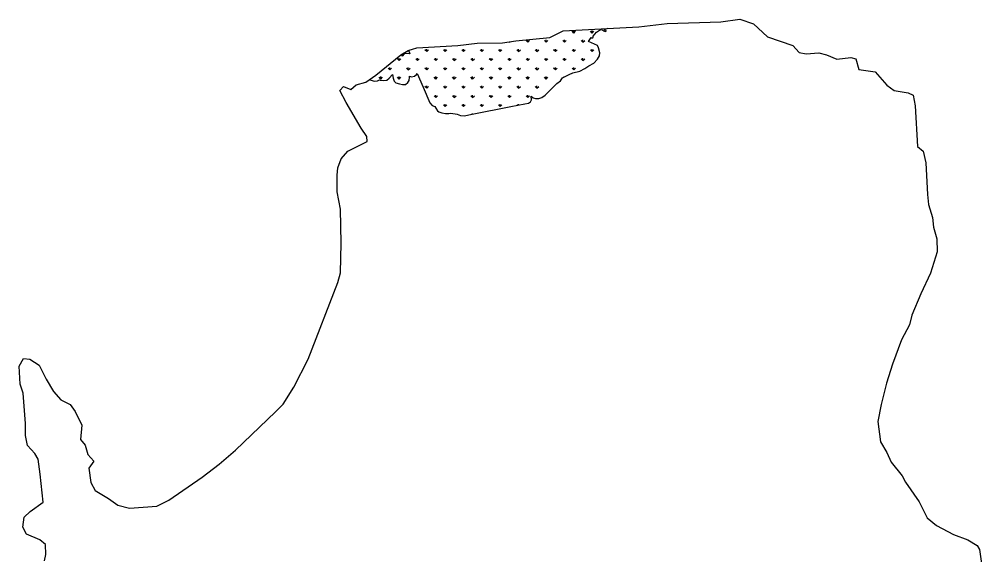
# Model space of a CAD drawing. Header units: metres. Extents: x 266580 to 277461, y 2088854 to 2125416.
# Drawn here: x 269887 to 277425, y 2103836 to 2108025 of the extents above; entities that cross this region are included whole.
import ezdxf

# ---------------------------------------------------------------- set-up
doc = ezdxf.new("R2010")
doc.units = ezdxf.units.M
doc.layers.add('MANGROOVES', color=112, linetype='Continuous')
doc.layers.add('village', color=3, linetype='Continuous')

msp = doc.modelspace()

# ---------------------------------------------------------------- linework, layer by layer
at = {"layer": 'MANGROOVES', "linetype": 'Continuous'}
for p, q in [((274221.1, 2107917.6), (274207.6, 2107931)), ((274221.1, 2107917.6), (274221.1, 2107936.6)), ((274221.1, 2107917.6), (274234.6, 2107931)), ((274364.8, 2107917.6), (274351.3, 2107931)), ((274364.8, 2107917.6), (274364.8, 2107936.6)), ((274364.8, 2107917.6), (274378.3, 2107931)), ((273718.2, 2107845.7), (273714.9, 2107849)), ((273718.2, 2107845.7), (273722.7, 2107850.2)), ((273718.2, 2107845.7), (273718.2, 2107849.5)), ((273861.9, 2107845.7), (273848.4, 2107859.2)), ((273861.9, 2107845.7), (273861.9, 2107864.8)), ((273861.9, 2107845.7), (273875.4, 2107859.2)), ((274005.6, 2107845.7), (273992.1, 2107859.2)), ((274005.6, 2107845.7), (274005.6, 2107864.8)), ((274005.6, 2107845.7), (274019, 2107859.2)), ((274149.3, 2107845.7), (274135.8, 2107859.2)), ((274149.3, 2107845.7), (274149.3, 2107864.8)), ((274149.3, 2107845.7), (274162.7, 2107859.2)), ((274292.9, 2107845.7), (274279.5, 2107859.2)), ((274292.9, 2107845.7), (274292.9, 2107864.8)), ((274292.9, 2107845.7), (274306.4, 2107859.2)), ((272930.6, 2107776.6), (272940.6, 2107786.5)), ((273071.6, 2107773.9), (273058.2, 2107787.3)), ((273071.6, 2107773.9), (273071.6, 2107792.9)), ((273071.6, 2107773.9), (273085.1, 2107787.3)), ((273215.3, 2107773.9), (273201.8, 2107787.3)), ((273215.3, 2107773.9), (273215.3, 2107792.9)), ((273215.3, 2107773.9), (273228.8, 2107787.3)), ((273359, 2107773.9), (273345.5, 2107787.3)), ((273359, 2107773.9), (273359, 2107792.9)), ((273359, 2107773.9), (273372.5, 2107787.3)), ((273502.7, 2107773.9), (273489.2, 2107787.3)), ((273502.7, 2107773.9), (273502.7, 2107792.9)), ((273502.7, 2107773.9), (273516.2, 2107787.3)), ((273646.4, 2107773.9), (273632.9, 2107787.3)), ((273646.4, 2107773.9), (273646.4, 2107792.9)), ((273646.4, 2107773.9), (273659.8, 2107787.3)), ((273790, 2107773.9), (273776.6, 2107787.3)), ((273790, 2107773.9), (273790, 2107792.9)), ((273790, 2107773.9), (273803.5, 2107787.3)), ((273933.7, 2107773.9), (273920.3, 2107787.3)), ((273933.7, 2107773.9), (273933.7, 2107792.9)), ((273933.7, 2107773.9), (273947.2, 2107787.3)), ((274077.4, 2107773.9), (274063.9, 2107787.3)), ((274077.4, 2107773.9), (274077.4, 2107792.9)), ((274077.4, 2107773.9), (274090.9, 2107787.3)), ((274221.1, 2107773.9), (274207.6, 2107787.3)), ((274221.1, 2107773.9), (274221.1, 2107792.9)), ((274221.1, 2107773.9), (274234.6, 2107787.3)), ((274364.8, 2107773.9), (274351.3, 2107787.3)), ((274364.8, 2107773.9), (274364.8, 2107792.9)), ((274364.8, 2107773.9), (274378.3, 2107787.3)), ((272856.1, 2107702), (272842.6, 2107715.5)), ((272856.1, 2107702), (272856.1, 2107721.1)), ((272856.1, 2107702), (272869.6, 2107715.5)), ((272999.8, 2107702), (272986.3, 2107715.5)), ((272999.8, 2107702), (272999.8, 2107721.1)), ((272999.8, 2107702), (273013.3, 2107715.5)), ((273143.5, 2107702), (273130, 2107715.5)), ((273143.5, 2107702), (273143.5, 2107721.1)), ((273143.5, 2107702), (273156.9, 2107715.5)), ((273287.2, 2107702), (273273.7, 2107715.5)), ((273287.2, 2107702), (273287.2, 2107721.1)), ((273287.2, 2107702), (273300.6, 2107715.5)), ((273430.8, 2107702), (273417.4, 2107715.5)), ((273430.8, 2107702), (273430.8, 2107721.1)), ((273430.8, 2107702), (273444.3, 2107715.5)), ((273574.5, 2107702), (273561.1, 2107715.5)), ((273574.5, 2107702), (273574.5, 2107721.1)), ((273574.5, 2107702), (273588, 2107715.5)), ((273718.2, 2107702), (273704.7, 2107715.5)), ((273718.2, 2107702), (273718.2, 2107721.1)), ((273718.2, 2107702), (273731.7, 2107715.5)), ((273861.9, 2107702), (273848.4, 2107715.5)), ((273861.9, 2107702), (273861.9, 2107721.1)), ((273861.9, 2107702), (273875.4, 2107715.5)), ((274005.6, 2107702), (273992.1, 2107715.5)), ((274005.6, 2107702), (274005.6, 2107721.1)), ((274005.6, 2107702), (274019, 2107715.5)), ((274149.3, 2107702), (274135.8, 2107715.5)), ((274149.3, 2107702), (274149.3, 2107721.1)), ((274149.3, 2107702), (274162.7, 2107715.5)), ((274292.9, 2107702), (274279.5, 2107715.5)), ((274292.9, 2107702), (274292.9, 2107721.1)), ((274292.9, 2107702), (274306.4, 2107715.5)), ((272784.3, 2107630.2), (272770.8, 2107643.7)), ((272784.3, 2107630.2), (272784.3, 2107649.2)), ((272784.3, 2107630.2), (272797.7, 2107643.7)), ((272927.9, 2107630.2), (272914.5, 2107643.7)), ((272927.9, 2107630.2), (272927.9, 2107649.2)), ((272927.9, 2107630.2), (272941.4, 2107643.7)), ((273071.6, 2107630.2), (273058.2, 2107643.7)), ((273071.6, 2107630.2), (273071.6, 2107649.2)), ((273071.6, 2107630.2), (273085.1, 2107643.7)), ((273215.3, 2107630.2), (273201.8, 2107643.7)), ((273215.3, 2107630.2), (273215.3, 2107649.2)), ((273215.3, 2107630.2), (273228.8, 2107643.7)), ((273359, 2107630.2), (273345.5, 2107643.7)), ((273359, 2107630.2), (273359, 2107649.2)), ((273359, 2107630.2), (273372.5, 2107643.7)), ((273502.7, 2107630.2), (273489.2, 2107643.7)), ((273502.7, 2107630.2), (273502.7, 2107649.2)), ((273502.7, 2107630.2), (273516.2, 2107643.7)), ((273646.4, 2107630.2), (273632.9, 2107643.7)), ((273646.4, 2107630.2), (273646.4, 2107649.2)), ((273646.4, 2107630.2), (273659.8, 2107643.7)), ((273790, 2107630.2), (273776.6, 2107643.7)), ((273790, 2107630.2), (273790, 2107649.2)), ((273790, 2107630.2), (273803.5, 2107643.7)), ((273933.7, 2107630.2), (273920.3, 2107643.7)), ((273933.7, 2107630.2), (273933.7, 2107649.2)), ((273933.7, 2107630.2), (273947.2, 2107643.7)), ((274077.4, 2107630.2), (274063.9, 2107643.7)), ((274077.4, 2107630.2), (274077.4, 2107649.2)), ((274077.4, 2107630.2), (274090.9, 2107643.7)), ((274221.1, 2107630.2), (274207.6, 2107643.7)), ((274221.1, 2107630.2), (274221.1, 2107649.2)), ((274221.1, 2107630.2), (274234.6, 2107643.7)), ((272712.4, 2107558.3), (272698.9, 2107571.8)), ((272712.4, 2107558.3), (272712.4, 2107577.4)), ((272712.4, 2107558.3), (272725.9, 2107571.8)), ((272856.1, 2107558.3), (272842.6, 2107571.8)), ((272856.1, 2107558.3), (272856.1, 2107577.4)), ((272856.1, 2107558.3), (272869.6, 2107571.8)), ((273011.2, 2107569.8), (273013.3, 2107571.8)), ((273143.5, 2107558.3), (273130, 2107571.8)), ((273143.5, 2107558.3), (273143.5, 2107577.4)), ((273143.5, 2107558.3), (273156.9, 2107571.8)), ((273287.2, 2107558.3), (273273.7, 2107571.8)), ((273287.2, 2107558.3), (273287.2, 2107577.4)), ((273287.2, 2107558.3), (273300.6, 2107571.8)), ((273430.8, 2107558.3), (273417.4, 2107571.8)), ((273430.8, 2107558.3), (273430.8, 2107577.4)), ((273430.8, 2107558.3), (273444.3, 2107571.8)), ((273574.5, 2107558.3), (273561.1, 2107571.8)), ((273574.5, 2107558.3), (273574.5, 2107577.4)), ((273574.5, 2107558.3), (273588, 2107571.8)), ((273718.2, 2107558.3), (273704.7, 2107571.8)), ((273718.2, 2107558.3), (273718.2, 2107577.4)), ((273718.2, 2107558.3), (273731.7, 2107571.8)), ((273861.9, 2107558.3), (273848.4, 2107571.8)), ((273861.9, 2107558.3), (273861.9, 2107577.4)), ((273861.9, 2107558.3), (273875.4, 2107571.8)), ((274005.6, 2107558.3), (273992.1, 2107571.8)), ((274005.6, 2107558.3), (274005.6, 2107577.4)), ((274005.6, 2107558.3), (274019, 2107571.8)), ((274138.2, 2107569.4), (274135.8, 2107571.8)), ((274149.3, 2107574.8), (274149.3, 2107577.4)), ((273071.6, 2107486.5), (273058.2, 2107500)), ((273071.6, 2107486.5), (273071.6, 2107505.6)), ((273071.6, 2107486.5), (273085.1, 2107500)), ((273215.3, 2107486.5), (273201.8, 2107500)), ((273215.3, 2107486.5), (273215.3, 2107505.6)), ((273215.3, 2107486.5), (273228.8, 2107500)), ((273359, 2107486.5), (273345.5, 2107500)), ((273359, 2107486.5), (273359, 2107505.6)), ((273359, 2107486.5), (273372.5, 2107500)), ((273502.7, 2107486.5), (273489.2, 2107500)), ((273502.7, 2107486.5), (273502.7, 2107505.6)), ((273502.7, 2107486.5), (273516.2, 2107500)), ((273646.4, 2107486.5), (273632.9, 2107500)), ((273646.4, 2107486.5), (273646.4, 2107505.6)), ((273646.4, 2107486.5), (273659.8, 2107500)), ((273790, 2107486.5), (273776.6, 2107500)), ((273790, 2107486.5), (273790, 2107505.6)), ((273790, 2107486.5), (273803.5, 2107500)), ((273933.7, 2107486.5), (273920.3, 2107500)), ((273933.7, 2107486.5), (273933.7, 2107505.6)), ((273933.7, 2107486.5), (273947.2, 2107500)), ((274065.4, 2107498.5), (274063.9, 2107500)), ((273143.5, 2107414.7), (273130, 2107428.1)), ((273143.5, 2107414.7), (273143.5, 2107433.7)), ((273143.5, 2107414.7), (273156.9, 2107428.1)), ((273287.2, 2107414.7), (273273.7, 2107428.1)), ((273287.2, 2107414.7), (273287.2, 2107433.7)), ((273287.2, 2107414.7), (273300.6, 2107428.1)), ((273430.8, 2107414.7), (273417.4, 2107428.1)), ((273430.8, 2107414.7), (273430.8, 2107433.7)), ((273430.8, 2107414.7), (273444.3, 2107428.1)), ((273574.5, 2107414.7), (273561.1, 2107428.1)), ((273574.5, 2107414.7), (273574.5, 2107433.7)), ((273574.5, 2107414.7), (273588, 2107428.1)), ((273718.2, 2107414.7), (273704.7, 2107428.1)), ((273718.2, 2107414.7), (273718.2, 2107433.7)), ((273718.2, 2107414.7), (273731.7, 2107428.1)), ((273861.9, 2107414.7), (273848.4, 2107428.1)), ((273861.9, 2107414.7), (273861.9, 2107433.7)), ((273861.9, 2107414.7), (273875.4, 2107428.1)), ((273215.3, 2107342.8), (273201.8, 2107356.3)), ((273215.3, 2107342.8), (273215.3, 2107361.9)), ((273215.3, 2107342.8), (273228.8, 2107356.3)), ((273359, 2107342.8), (273345.5, 2107356.3)), ((273359, 2107342.8), (273359, 2107361.9)), ((273359, 2107342.8), (273372.5, 2107356.3)), ((273502.7, 2107342.8), (273489.2, 2107356.3)), ((273502.7, 2107342.8), (273502.7, 2107361.9)), ((273502.7, 2107342.8), (273516.2, 2107356.3)), ((273646.4, 2107342.8), (273632.9, 2107356.3)), ((273646.4, 2107342.8), (273646.4, 2107361.9)), ((273646.4, 2107342.8), (273659.8, 2107356.3)), ((273779.8, 2107353.1), (273776.6, 2107356.3)), ((273790, 2107355), (273790, 2107361.9)), ((273287.2, 2107287.7), (273287.2, 2107290)), ((273420, 2107281.8), (273417.4, 2107284.5)), ((273430.8, 2107284.1), (273430.8, 2107290))]:
    msp.add_line(p, q, dxfattribs=at)
at = {"layer": 'MANGROOVES'}
for p, q in [((274373.6, 2107894), (274385.7, 2107907.8)), ((274385.7, 2107907.8), (274397.9, 2107925.6)), ((274397.9, 2107925.6), (274413.9, 2107935.4)), ((274413.9, 2107935.4), (274435.9, 2107945.1)), ((274435.9, 2107945.1), (274447.9, 2107940.9)), ((274447.9, 2107940.9), (274455.7, 2107934.9)), ((274455.7, 2107934.9), (274465.6, 2107928.8)), ((274461.8, 2107940.8), (274469.9, 2107950.7)), ((274463.8, 2107938.8), (274461.8, 2107940.8)), ((274473.7, 2107936.7), (274463.8, 2107938.8)), ((274465.6, 2107928.8), (274473.6, 2107932.7)), ((274469.9, 2107950.7), (274481.8, 2107952.5)), ((274473.6, 2107932.7), (274473.7, 2107936.7)), ((274481.8, 2107952.5), (274490.5, 2107954.7)), ((274337.3, 2107850.6), (274357.6, 2107882.2)), ((274406.9, 2107820.1), (274337.3, 2107850.6)), ((274357.6, 2107882.2), (274361.5, 2107878.2)), ((274361.5, 2107878.2), (274371.5, 2107886)), ((274371.5, 2107886), (274373.6, 2107894)), ((274415.5, 2107801.8), (274406.9, 2107820.1)), ((272878.7, 2107746), (272877, 2107752.4)), ((272879.3, 2107736.6), (272878.7, 2107746)), ((272896.2, 2107756.2), (272879.3, 2107736.6)), ((272921.1, 2107757.8), (272896.2, 2107756.2)), ((272938.8, 2107755.4), (272921.1, 2107757.8)), ((272928.1, 2107782.9), (272938.8, 2107755.4)), ((274425.7, 2107762.9), (274415.5, 2107801.8)), ((274421.3, 2107738.9), (274425.7, 2107762.9)), ((274339.3, 2107662.5), (274379.2, 2107682.8)), ((274379.2, 2107682.8), (274407.4, 2107713.5)), ((274407.4, 2107713.5), (274421.3, 2107738.9)), ((272776.9, 2107565.2), (272805.4, 2107594.1)), ((272805.4, 2107594.1), (272808.5, 2107565.1)), ((272992.2, 2107593.6), (272998.1, 2107600.5)), ((272998.1, 2107600.5), (273043.1, 2107494.9)), ((274186.2, 2107593.1), (274214.6, 2107606.7)), ((274214.6, 2107606.7), (274269.8, 2107620.4)), ((274269.8, 2107620.4), (274308.9, 2107641.6)), ((274308.9, 2107641.6), (274339.3, 2107662.5)), ((272628.3, 2107556.3), (272633.6, 2107549.5)), ((272633.6, 2107549.5), (272663.1, 2107541.2)), ((272663.1, 2107541.2), (272687.7, 2107543.4)), ((272687.7, 2107543.4), (272701.9, 2107551.6)), ((272701.9, 2107551.6), (272708.4, 2107549.3)), ((272708.4, 2107549.3), (272733.7, 2107547.3)), ((272733.7, 2107547.3), (272758.7, 2107550.6)), ((272758.7, 2107550.6), (272776.9, 2107565.2)), ((272808.5, 2107565.1), (272816.8, 2107541.8)), ((272816.8, 2107541.8), (272831.3, 2107528.8)), ((272831.3, 2107528.8), (272858.7, 2107519.8)), ((272858.7, 2107519.8), (272881.4, 2107514.8)), ((272905.4, 2107515.1), (272923.1, 2107530.1)), ((272923.1, 2107530.1), (272935, 2107548.1)), ((272935, 2107548.1), (272938.2, 2107572)), ((272938.2, 2107572), (272938.3, 2107580.2)), ((272938.3, 2107580.2), (272951.7, 2107574.8)), ((272951.7, 2107574.8), (272975.7, 2107581.5)), ((272975.7, 2107581.5), (272992.2, 2107593.6)), ((274061, 2107493.7), (274088, 2107523.4)), ((274088, 2107523.4), (274116.5, 2107545.1)), ((274116.5, 2107545.1), (274133.7, 2107567.1)), ((274133.7, 2107567.1), (274186.2, 2107593.1)), ((272881.4, 2107514.8), (272905.4, 2107515.1)), ((273043.1, 2107494.9), (273096.9, 2107372.3)), ((273997.4, 2107433.1), (274020.9, 2107454.8)), ((274020.9, 2107454.8), (274061, 2107493.7)), ((273096.9, 2107372.3), (273115.4, 2107352.2)), ((273837.7, 2107364), (273868, 2107371)), ((273868, 2107371), (273881.8, 2107381.1)), ((273881.8, 2107381.1), (273890.3, 2107395.7)), ((273890.3, 2107395.7), (273888.6, 2107424)), ((273888.6, 2107424), (273904.1, 2107411)), ((273904.1, 2107411), (273920.8, 2107407.1)), ((273920.8, 2107407.1), (273947.1, 2107406.8)), ((273947.1, 2107406.8), (273972.2, 2107413.7)), ((273972.2, 2107413.7), (273997.4, 2107433.1)), ((273115.4, 2107352.2), (273135.2, 2107343.3)), ((273135.2, 2107343.3), (273142.6, 2107329.7)), ((273142.6, 2107329.7), (273155.8, 2107310.9)), ((273155.8, 2107310.9), (273167.4, 2107302)), ((273167.4, 2107302), (273189.5, 2107293.6)), ((273189.5, 2107293.6), (273219.3, 2107290.3)), ((273426.7, 2107283.3), (273729.3, 2107343.6)), ((273729.3, 2107343.6), (273837.7, 2107364)), ((273219.3, 2107290.3), (273243.5, 2107289.3)), ((273243.5, 2107289.3), (273260.3, 2107291.4)), ((273260.3, 2107291.4), (273310.4, 2107284.6)), ((273310.4, 2107284.6), (273336.6, 2107272.6)), ((273336.6, 2107272.6), (273363.5, 2107270)), ((273363.5, 2107270), (273426.7, 2107283.3))]:
    msp.add_line(p, q, dxfattribs=at)
at = {"layer": 'village', "color": 3, "true_color": 0x00ff00}
for p, q in [((274728.6, 2107967), (274951.5, 2107991.4)), ((274951.5, 2107991.4), (275371.2, 2108006.2)), ((275371.2, 2108006.2), (275518.3, 2108024.9)), ((275518.3, 2108024.9), (275624.7, 2107989.3)), ((275624.7, 2107989.3), (275735.2, 2107888)), ((274033.4, 2107882), (274138.8, 2107935.8)), ((274138.8, 2107935.8), (274728.6, 2107967)), ((273315.3, 2107819.5), (273466.4, 2107839.7)), ((273466.4, 2107839.7), (273663.1, 2107841.2)), ((273663.1, 2107841.2), (273768.8, 2107857.2)), ((273768.8, 2107857.2), (274033.4, 2107882)), ((275735.2, 2107888), (275932.4, 2107821.6)), ((275932.4, 2107821.6), (275982, 2107765.2)), ((272674.2, 2107587.4), (272869.6, 2107747.8)), ((272869.6, 2107747.8), (272926.1, 2107782.3)), ((272926.1, 2107782.3), (272994, 2107801.8)), ((272994, 2107801.8), (273315.3, 2107819.5)), ((275982, 2107765.2), (276038.8, 2107754.3)), ((276038.8, 2107754.3), (276137.1, 2107762.7)), ((276137.1, 2107762.7), (276197.7, 2107748)), ((276197.7, 2107748), (276277.4, 2107714.6)), ((276277.4, 2107714.6), (276386.9, 2107726.8)), ((276386.9, 2107726.8), (276424.9, 2107715.8)), ((276424.9, 2107715.8), (276448.2, 2107632.8)), ((276448.2, 2107632.8), (276576.9, 2107614.9)), ((276576.9, 2107614.9), (276668.5, 2107509.7)), ((272519.6, 2107514.3), (272595.2, 2107533.9)), ((272595.2, 2107533.9), (272674.2, 2107587.4)), ((272392.2, 2107469.9), (272421.1, 2107501.4)), ((272442.2, 2107376.1), (272392.2, 2107469.9)), ((272421.1, 2107501.4), (272477.3, 2107477.2)), ((272477.3, 2107477.2), (272519.6, 2107514.3)), ((276668.5, 2107509.7), (276725.6, 2107468.6)), ((276725.6, 2107468.6), (276835.4, 2107450.6)), ((276835.4, 2107450.6), (276873.4, 2107432)), ((272560.4, 2107175.2), (272442.2, 2107376.1)), ((276873.4, 2107432), (276889.2, 2107348.9)), ((276889.2, 2107348.9), (276906.8, 2107031.3)), ((272603.5, 2107110.5), (272560.4, 2107175.2)), ((272454.2, 2106995), (272606.1, 2107070.2)), ((272606.1, 2107070.2), (272603.5, 2107110.5)), ((272403.1, 2106934.1), (272454.2, 2106995)), ((276906.8, 2107031.3), (276952.5, 2106993.9)), ((276952.5, 2106993.9), (276972.1, 2106903.3)), ((272376.8, 2106864.3), (272403.1, 2106934.1)), ((272370.5, 2106808.2), (272376.8, 2106864.3)), ((276972.1, 2106903.3), (276985.4, 2106657.5)), ((272371.6, 2106678.2), (272370.5, 2106808.2)), ((272397.3, 2106541.6), (272371.6, 2106678.2)), ((276985.4, 2106657.5), (276993.6, 2106578.2)), ((272401.7, 2106277.1), (272397.3, 2106541.6)), ((276993.6, 2106578.2), (277024.7, 2106476.3)), ((277024.7, 2106476.3), (277032.9, 2106400.7)), ((277032.9, 2106400.7), (277060.1, 2106310.2)), ((272396.8, 2106043.9), (272401.7, 2106277.1)), ((277060.1, 2106310.2), (277060.9, 2106208.1)), ((277060.9, 2106208.1), (277009.3, 2106041.2)), ((272377.2, 2105969.7), (272396.8, 2106043.9)), ((277009.3, 2106041.2), (276934.9, 2105881.8)), ((272144.3, 2105371.4), (272377.2, 2105969.7)), ((276934.9, 2105881.8), (276864.4, 2105714.8)), ((276864.4, 2105714.8), (276846.1, 2105639)), ((276846.1, 2105639), (276782.7, 2105521.2)), ((276782.7, 2105521.2), (276712.4, 2105331.6)), ((269887, 2105315.2), (269920.2, 2105376)), ((269920.2, 2105376), (269969.5, 2105371.9)), ((269969.5, 2105371.9), (270041.7, 2105323.2)), ((272034, 2105150.8), (272144.3, 2105371.4)), ((269894.9, 2105176.3), (269887, 2105315.2)), ((270041.7, 2105323.2), (270096.3, 2105213.7)), ((276712.4, 2105331.6), (276664.4, 2105183.7)), ((270096.3, 2105213.7), (270153.2, 2105117.8)), ((276664.4, 2105183.7), (276624.1, 2105016.9)), ((269917.9, 2105104.7), (269894.9, 2105176.3)), ((270153.2, 2105117.8), (270212, 2105053.2)), ((271949.8, 2105020), (272034, 2105150.8)), ((269935.4, 2104869.4), (269917.9, 2105104.7)), ((270212, 2105053.2), (270284, 2105015.7)), ((270284, 2105015.7), (270322.6, 2104962.2)), ((270322.6, 2104962.2), (270375, 2104854.9)), ((271576, 2104660.5), (271889.8, 2104959.1)), ((271889.8, 2104959.1), (271949.8, 2105020)), ((276624.1, 2105016.9), (276598.7, 2104884.4)), ((276598.7, 2104884.4), (276618.9, 2104725.7)), ((269936.2, 2104775.2), (269935.4, 2104869.4)), ((270375, 2104854.9), (270364.7, 2104742.8)), ((269952.5, 2104696.9), (269936.2, 2104775.2)), ((270364.7, 2104742.8), (270400.9, 2104698.2)), ((270009, 2104634.5), (269952.5, 2104696.9)), ((270400.9, 2104698.2), (270423.9, 2104626.6)), ((271449.1, 2104551.9), (271576, 2104660.5)), ((276618.9, 2104725.7), (276668.7, 2104642.9)), ((270034.1, 2104589.9), (270009, 2104634.5)), ((270050.7, 2104473.4), (270034.1, 2104589.9)), ((270423.9, 2104626.6), (270469.1, 2104575.4)), ((276668.7, 2104642.9), (276703.3, 2104567.5)), ((270469.1, 2104575.4), (270431.5, 2104519.1)), ((270431.5, 2104519.1), (270445.8, 2104407.1)), ((271317.6, 2104450), (271449.1, 2104551.9)), ((276703.3, 2104567.5), (276787.4, 2104458.5)), ((270074.9, 2104253.9), (270050.7, 2104473.4)), ((271056.8, 2104268.5), (271317.6, 2104450)), ((276787.4, 2104458.5), (276814.3, 2104409.6)), ((270445.8, 2104407.1), (270479.9, 2104344.6)), ((276814.3, 2104409.6), (276921.4, 2104255.3)), ((270479.9, 2104344.6), (270583.6, 2104282.6)), ((270583.6, 2104282.6), (270658, 2104229.4)), ((269972.3, 2104181.3), (270074.9, 2104253.9)), ((270658, 2104229.4), (270747.8, 2104207.7)), ((270747.8, 2104207.7), (270963, 2104222.9)), ((270963, 2104222.9), (271056.8, 2104268.5)), ((276921.4, 2104255.3), (276982.9, 2104131.1)), ((269915, 2104059.8), (269925.6, 2104136.1)), ((269925.6, 2104136.1), (269972.3, 2104181.3)), ((276982.9, 2104131.1), (277055.2, 2104071.1)), ((269942.3, 2104003.9), (269915, 2104059.8)), ((277055.2, 2104071.1), (277188.2, 2104000.3)), ((270048, 2103960), (269942.3, 2104003.9)), ((277188.2, 2104000.3), (277302, 2103959.6)), ((270090.9, 2103922.1), (270048, 2103960)), ((270093.8, 2103846), (270090.9, 2103922.1)), ((277302, 2103959.6), (277374.2, 2103914.8)), ((277374.2, 2103914.8), (277393.3, 2103884.7)), ((270083, 2103796.6), (270093.8, 2103846)), ((277393.3, 2103884.7), (277425.4, 2103650.5))]:
    msp.add_line(p, q, dxfattribs=at)

doc.saveas('drawing.dxf')
